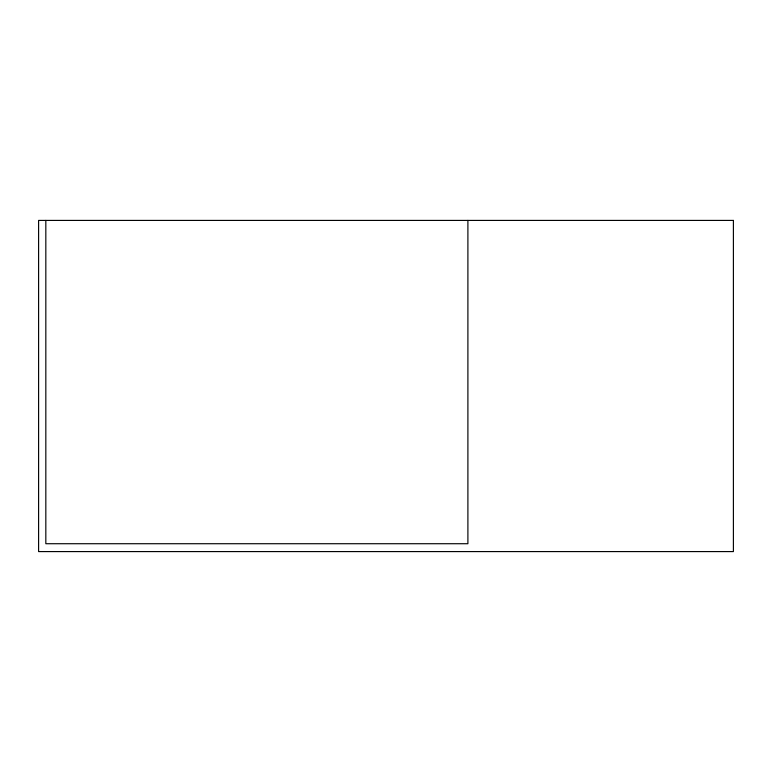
<?xml version="1.0" encoding="UTF-8"?>
<svg xmlns="http://www.w3.org/2000/svg" width="772" height="772" viewBox="0 0 772 772"><rect width="100%" height="100%" fill="white"/><g stroke="black" fill="none" stroke-linecap="round" stroke-linejoin="round"><path stroke-width="1.16" d="M467.9 220.416L467.9 543.72L45.828 543.72L45.828 220.416M733.4 220.416L38.6 220.416L38.6 551.584L733.4 551.584L733.4 220.416"/></g></svg>
